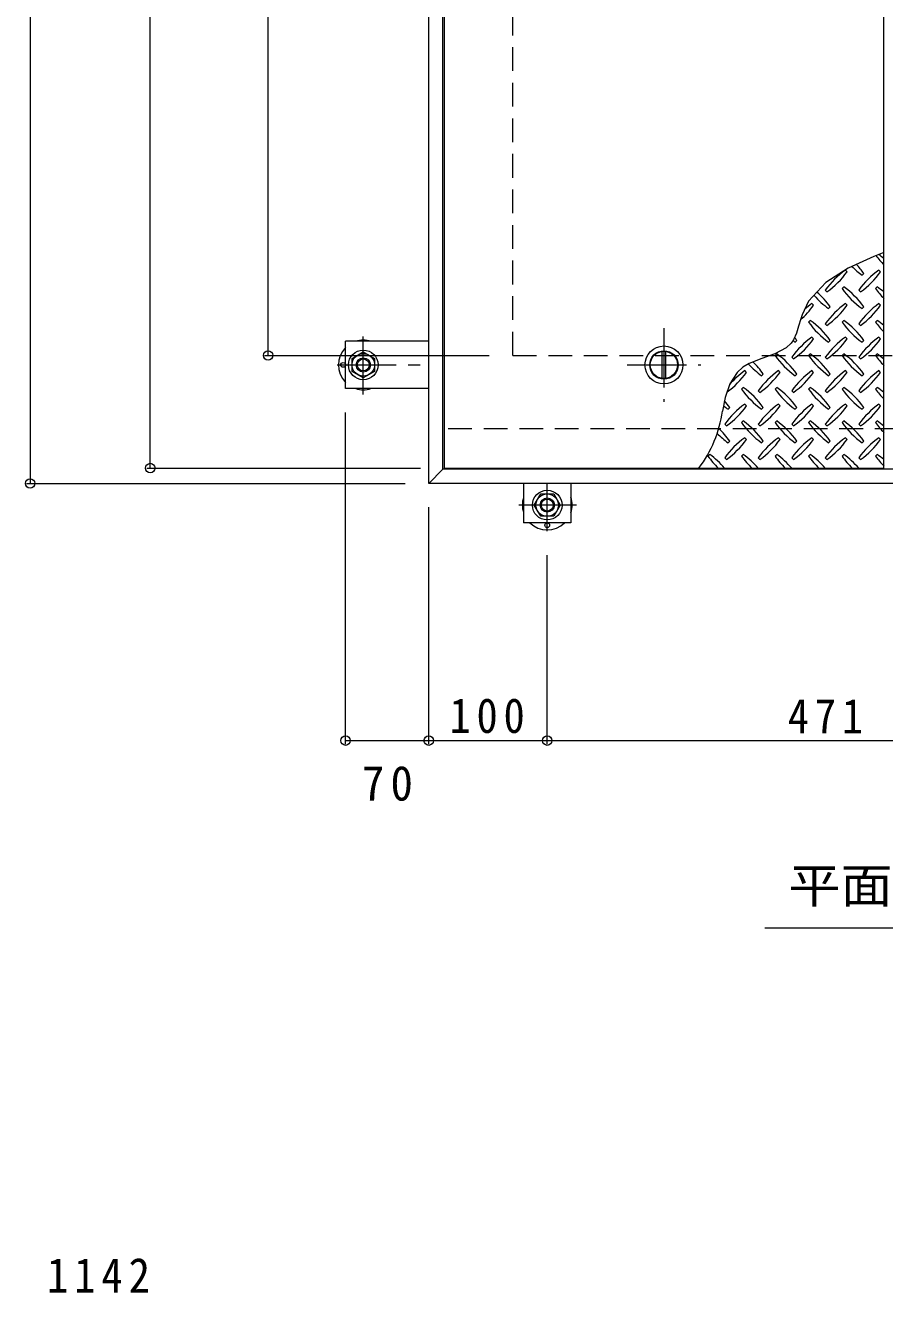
# Model space of a CAD drawing. Units: millimetres on the paper, enlarged 6 times, with parts at other scales. Extents: x -2183 to 2239, y -1648 to 1656.
# Drawn here: x -1980 to -1545, y 243 to 885 of the extents above; entities that cross this region are included whole.
import ezdxf
from ezdxf.enums import TextEntityAlignment as Align

# ---------------------------------------------------------------- set-up
doc = ezdxf.new("R2010")
doc.units = ezdxf.units.MM
doc.header["$LTSCALE"] = 6
doc.header["$PDMODE"] = 32
doc.header["$PDSIZE"] = 4.8
doc.linetypes.add('CHAIN1', pattern=[8, 5, -1, 1, -1])
doc.linetypes.add('DASHED2', pattern=[3, 2, -1])
for name, color, linetype, lineweight in [('0-0_通り芯', 4, 'Continuous', 9), ('0-1_躯体', 2, 'DASHED2', 9), ('0-2_仕上', 3, 'Continuous', 9), ('0-3_建具', 2, 'Continuous', 9), ('0-4_その他', 7, 'Continuous', 9), ('0-9', 134, 'Continuous', 5), ('0-C', 2, 'Continuous', 9), ('0-D', 5, 'Continuous', 5), ('0-E', 3, 'Continuous', 9), ('0-F', 7, 'Continuous', 9), ('D-F', 7, 'Continuous', 9)]:
    doc.layers.add(name, color=color, linetype=linetype, lineweight=lineweight)
doc.styles.add('ＭＳ ゴシック', font='')
doc.styles.get('ＭＳ ゴシック').set_extended_font_data('MS Gothic')

msp = doc.modelspace()

# ---------------------------------------------------------------- linework, layer by layer
at = {"layer": '0-0_通り芯'}
for centre in [(-1819.116, 712.727), (-1715.796, 631.608)]:
    msp.add_circle(centre, 1.2, dxfattribs=at)
for centre, start, end in [((-1808.916, 712.727), 72.24721, 107.75279), ((-1808.916, 712.727), 135.5852, 224.4148), ((-1808.916, 712.727), 252.24721, 287.75279), ((-1715.796, 641.808), 162.24721, 197.75279), ((-1715.796, 641.808), 342.24721, 17.75279), ((-1715.796, 641.808), 225.5852, 314.4148)]:
    msp.add_arc(centre, 12.6, start, end, dxfattribs=at)
at = {"layer": '0-1_躯体'}
for p, q in [((-1733.196, 717.527), (-1733.196, 1317.527)), ((-1733.196, 717.527), (-1133.196, 717.527)), ((-1321.896, 680.327), (-1768.596, 680.327))]:
    msp.add_line(p, q, dxfattribs=at)
at = {"layer": '0-2_仕上'}
msp.add_line((-1545.396, 660.527), (-1545.396, 1374.527), dxfattribs=at)
msp.add_lwpolyline([(-1767.996, 1374.527), (-1767.996, 660.527), (-1545.396, 660.527)], dxfattribs=at)
at = {"layer": '0-3_建具'}
for p, q in [((-1775.796, 652.727), (-1775.796, 1382.327)), ((-1768.596, 659.928), (-1768.596, 1375.127)), ((-1775.796, 652.727), (-1768.596, 659.928)), ((-1097.796, 659.928), (-1768.596, 659.928)), ((-1090.596, 652.727), (-1775.796, 652.727))]:
    msp.add_line(p, q, dxfattribs=at)
at = {"layer": '0-4_その他'}
msp.add_line((-1260.696, 427.581), (-1605.696, 427.581), dxfattribs=at)
at = {"layer": '0-9'}
for p, q in [((-1550.36, 767.678), (-1563.411, 761.705)), ((-1545.396, 769.677), (-1550.36, 767.678)), ((-1563.411, 761.705), (-1574.788, 754.405)), ((-1563.969, 759.9), (-1564.817, 760.748)), ((-1556.332, 758.203), (-1555.484, 759.051)), ((-1546.998, 759.9), (-1547.847, 760.748)), ((-1574.788, 754.405), (-1583.432, 744.94)), ((-1575, 750.566), (-1574.151, 749.717)), ((-1565.666, 752.263), (-1566.514, 751.414)), ((-1558.029, 750.566), (-1557.181, 749.717)), ((-1548.695, 752.263), (-1549.544, 751.414)), ((-1583.432, 744.94), (-1586.777, 738.127)), ((-1586.777, 738.127), (-1587.461, 736.038)), ((-1580.94, 742.929), (-1581.788, 743.778)), ((-1573.303, 741.232), (-1572.454, 742.081)), ((-1563.969, 742.929), (-1564.817, 743.778)), ((-1556.332, 741.232), (-1555.484, 742.081)), ((-1546.998, 742.929), (-1547.847, 743.778)), ((-1588.522, 732.353), (-1589.655, 728.756)), ((-1587.461, 736.038), (-1588.522, 732.353)), ((-1582.637, 735.292), (-1583.485, 734.444)), ((-1575, 733.595), (-1574.151, 732.747)), ((-1565.666, 735.292), (-1566.514, 734.444)), ((-1558.029, 733.595), (-1557.181, 732.747)), ((-1548.695, 735.292), (-1549.544, 734.444)), ((-1591.124, 725.473), (-1592.233, 723.803)), ((-1589.655, 728.756), (-1591.124, 725.473)), ((-1590.273, 724.262), (-1589.425, 725.11)), ((-1580.94, 725.958), (-1581.788, 726.807)), ((-1573.303, 724.262), (-1572.454, 725.11)), ((-1563.969, 725.958), (-1564.817, 726.807)), ((-1556.332, 724.262), (-1555.484, 725.11)), ((-1546.998, 725.958), (-1547.847, 726.807)), ((-1594.801, 721.335), (-1600.559, 718.272)), ((-1592.233, 723.803), (-1594.801, 721.335)), ((-1613.547, 713.422), (-1616.788, 711.526)), ((-1607.141, 715.936), (-1613.547, 713.422)), ((-1600.559, 718.272), (-1607.141, 715.936)), ((-1599.607, 718.322), (-1600.456, 717.473)), ((-1591.97, 716.625), (-1591.122, 715.776)), ((-1582.637, 718.322), (-1583.485, 717.473)), ((-1575, 716.625), (-1574.151, 715.776)), ((-1565.666, 718.322), (-1566.514, 717.473)), ((-1558.029, 716.625), (-1557.181, 715.776)), ((-1548.695, 718.322), (-1549.544, 717.473)), ((-1619.691, 708.898), (-1623.343, 703.126)), ((-1616.788, 711.526), (-1619.691, 708.898)), ((-1614.881, 708.988), (-1615.729, 709.837)), ((-1607.244, 707.291), (-1606.395, 708.139)), ((-1597.91, 708.988), (-1598.759, 709.837)), ((-1590.273, 707.291), (-1589.425, 708.139)), ((-1580.94, 708.988), (-1581.788, 709.837)), ((-1573.303, 707.291), (-1572.454, 708.139)), ((-1563.969, 708.988), (-1564.817, 709.837)), ((-1556.332, 707.291), (-1555.484, 708.139)), ((-1546.998, 708.988), (-1547.847, 709.837)), ((-1623.343, 703.126), (-1625.71, 696.175)), ((-1616.578, 701.351), (-1617.426, 700.503)), ((-1608.941, 699.654), (-1608.092, 698.806)), ((-1599.607, 701.351), (-1600.456, 700.503)), ((-1591.97, 699.654), (-1591.122, 698.806)), ((-1582.637, 701.351), (-1583.485, 700.503)), ((-1575, 699.654), (-1574.151, 698.806)), ((-1565.666, 701.351), (-1566.514, 700.503)), ((-1558.029, 699.654), (-1557.181, 698.806)), ((-1548.695, 701.351), (-1549.544, 700.503)), ((-1625.71, 696.175), (-1627.122, 689.318)), ((-1614.881, 692.017), (-1615.729, 692.866)), ((-1597.91, 692.017), (-1598.759, 692.866)), ((-1580.94, 692.017), (-1581.788, 692.866)), ((-1563.969, 692.017), (-1564.817, 692.866)), ((-1546.998, 692.017), (-1547.847, 692.866)), ((-1624.214, 690.32), (-1623.366, 691.169)), ((-1607.244, 690.32), (-1606.395, 691.169)), ((-1590.273, 690.32), (-1589.425, 691.169)), ((-1573.303, 690.32), (-1572.454, 691.169)), ((-1556.332, 690.32), (-1555.484, 691.169)), ((-1625.912, 682.683), (-1625.063, 681.835)), ((-1616.578, 684.381), (-1617.426, 683.532)), ((-1608.941, 682.683), (-1608.092, 681.835)), ((-1599.607, 684.381), (-1600.456, 683.532)), ((-1591.97, 682.683), (-1591.122, 681.835)), ((-1582.637, 684.381), (-1583.485, 683.532)), ((-1575, 682.683), (-1574.151, 681.835)), ((-1565.666, 684.381), (-1566.514, 683.532)), ((-1558.029, 682.683), (-1557.181, 681.835)), ((-1548.695, 684.381), (-1549.544, 683.532)), ((-1624.214, 673.35), (-1623.366, 674.198)), ((-1614.881, 675.047), (-1615.729, 675.895)), ((-1607.244, 673.35), (-1606.395, 674.198)), ((-1597.91, 675.047), (-1598.759, 675.895)), ((-1590.273, 673.35), (-1589.425, 674.198)), ((-1580.94, 675.047), (-1581.788, 675.895)), ((-1573.303, 673.35), (-1572.454, 674.198)), ((-1563.969, 675.047), (-1564.817, 675.895)), ((-1556.332, 673.35), (-1555.484, 674.198)), ((-1546.998, 675.047), (-1547.847, 675.895)), ((-1633.548, 667.41), (-1634.397, 666.562)), ((-1616.578, 667.41), (-1617.426, 666.562)), ((-1599.607, 667.41), (-1600.456, 666.562)), ((-1582.637, 667.41), (-1583.485, 666.562)), ((-1565.666, 667.41), (-1566.514, 666.562)), ((-1548.695, 667.41), (-1549.544, 666.562)), ((-1625.912, 665.713), (-1625.063, 664.864)), ((-1608.941, 665.713), (-1608.092, 664.864)), ((-1591.97, 665.713), (-1591.122, 664.864)), ((-1575, 665.713), (-1574.151, 664.864)), ((-1558.029, 665.713), (-1557.181, 664.864))]:
    msp.add_line(p, q, dxfattribs=at)
for centre, radius, start, end in [((-1590.91, 733.808), 43.5, 35.47258, 43.25978), ((-1514.118, 793.629), 43.5, 215.94795, 224.0249), ((-1573.939, 733.808), 43.5, 48.99213, 53.25279), ((-1539.574, 725.322), 43.5, 125.47256, 144.5273), ((-1599.395, 785.143), 43.5, 305.47272, 324.5273), ((-1531.088, 793.629), 43.5, 225.57452, 234.5273), ((-1522.603, 725.322), 43.5, 125.47256, 144.5273), ((-1582.424, 785.143), 43.5, 305.47272, 324.5273), ((-1531.088, 776.658), 43.5, 215.47272, 234.5273), ((-1590.91, 716.837), 43.5, 35.47258, 54.5273), ((-1514.118, 776.658), 43.5, 215.47272, 224.0249), ((-1573.939, 716.837), 43.5, 48.99213, 54.5273), ((-1548.059, 776.658), 43.5, 221.35275, 234.5273), ((-1607.88, 716.837), 43.5, 35.47258, 48.77962), ((-1616.366, 768.173), 43.5, 311.38763, 324.5273), ((-1556.544, 708.352), 43.5, 125.47256, 131.59831), ((-1539.574, 708.352), 43.5, 125.47256, 144.5273), ((-1599.395, 768.173), 43.5, 305.47272, 324.5273), ((-1522.603, 708.352), 43.5, 125.47256, 144.5273), ((-1582.424, 768.173), 43.5, 305.47272, 324.5273), ((-1548.059, 759.687), 43.5, 215.47272, 234.5273), ((-1607.88, 699.866), 43.5, 35.47258, 54.5273), ((-1531.088, 759.687), 43.5, 215.47272, 234.5273), ((-1590.91, 699.866), 43.5, 35.47258, 54.5273), ((-1514.118, 759.687), 43.5, 215.47272, 224.0249), ((-1573.939, 699.866), 43.5, 48.99213, 54.5273), ((-1556.544, 691.381), 43.5, 125.47256, 144.5273), ((-1565.03, 759.687), 43.5, 232.70831, 234.5273), ((-1616.366, 751.202), 43.5, 305.47272, 324.5273), ((-1624.851, 699.866), 43.5, 35.47258, 38.03572), ((-1539.574, 691.381), 43.5, 125.47256, 144.5273), ((-1599.395, 751.202), 43.5, 305.47272, 324.5273), ((-1522.603, 691.381), 43.5, 125.47256, 144.5273), ((-1582.424, 751.202), 43.5, 305.47272, 324.5273), ((-1582, 742.717), 43.5, 222.74814, 234.5273), ((-1641.821, 682.896), 43.5, 35.47258, 45.99713), ((-1565.03, 742.717), 43.5, 215.47272, 234.5273), ((-1624.851, 682.896), 43.5, 35.47258, 54.5273), ((-1548.059, 742.717), 43.5, 215.47272, 234.5273), ((-1607.88, 682.896), 43.5, 35.47258, 54.5273), ((-1531.088, 742.717), 43.5, 215.47272, 234.5273), ((-1590.91, 682.896), 43.5, 35.47258, 54.5273), ((-1514.118, 742.717), 43.5, 215.47272, 224.0249), ((-1573.939, 682.896), 43.5, 48.99213, 54.5273), ((-1650.307, 734.232), 43.5, 306.00705, 324.5273), ((-1590.486, 674.41), 43.5, 125.47256, 139.2924), ((-1573.515, 674.41), 43.5, 125.47256, 144.52728), ((-1633.336, 734.232), 43.5, 305.47272, 324.5273), ((-1556.544, 674.41), 43.5, 125.47256, 144.52728), ((-1616.366, 734.232), 43.5, 305.47272, 324.5273), ((-1539.574, 674.41), 43.5, 125.47256, 144.52728), ((-1599.395, 734.232), 43.5, 305.47272, 324.5273), ((-1522.603, 674.41), 43.5, 125.47256, 144.5273), ((-1582.424, 734.232), 43.5, 305.47272, 324.5273), ((-1582, 725.746), 43.5, 215.47272, 234.5273), ((-1641.821, 665.925), 43.5, 35.47258, 54.5273), ((-1565.03, 725.746), 43.5, 215.47272, 234.5273), ((-1624.851, 665.925), 43.5, 35.47258, 54.5273), ((-1548.059, 725.746), 43.5, 215.47272, 234.5273), ((-1607.88, 665.925), 43.5, 35.47258, 54.5273), ((-1531.088, 725.746), 43.5, 215.47272, 234.5273), ((-1590.91, 665.925), 43.5, 35.47258, 54.5273), ((-1514.118, 725.746), 43.5, 215.47272, 224.0249), ((-1573.939, 665.925), 43.5, 48.99213, 54.5273), ((-1658.792, 665.925), 43.5, 35.47258, 41.1628), ((-1590.486, 657.44), 43.5, 125.47256, 144.5273), ((-1573.515, 657.44), 43.5, 125.47256, 144.5273), ((-1556.544, 657.44), 43.5, 125.47256, 144.5273), ((-1539.574, 657.44), 43.5, 125.47256, 144.5273), ((-1522.603, 657.44), 43.5, 125.47256, 144.5273), ((-1687.839, 697.576), 61.276, 322.79805, 352.25462), ((-1598.971, 725.746), 43.5, 230.65677, 234.5273), ((-1650.307, 717.261), 43.5, 305.47272, 324.5273), ((-1633.336, 717.261), 43.5, 305.47272, 324.5273), ((-1616.366, 717.261), 43.5, 305.47272, 324.5273), ((-1599.395, 717.261), 43.5, 305.47272, 324.5273), ((-1582.424, 717.261), 43.5, 305.47272, 324.5273), ((-1658.792, 648.955), 43.5, 35.47258, 46.69856), ((-1582, 708.776), 43.5, 215.47272, 234.5273), ((-1641.821, 648.955), 43.5, 35.47258, 54.5273), ((-1565.03, 708.776), 43.5, 215.47272, 234.5273), ((-1624.851, 648.955), 43.5, 35.47258, 54.5273), ((-1548.059, 708.776), 43.5, 215.47272, 234.5273), ((-1607.88, 648.955), 43.5, 35.47258, 54.5273), ((-1531.088, 708.776), 43.5, 215.47272, 234.5273), ((-1590.91, 648.955), 43.5, 35.47258, 54.5273), ((-1514.118, 708.776), 43.5, 215.47272, 224.0249), ((-1573.939, 648.955), 43.5, 48.99213, 54.5273), ((-1598.971, 708.776), 43.5, 224.94598, 234.5273), ((-1590.486, 640.469), 43.5, 125.47256, 144.5273), ((-1650.307, 700.291), 43.5, 305.47272, 324.5273), ((-1573.515, 640.469), 43.5, 125.47256, 144.5273), ((-1633.336, 700.291), 43.5, 305.47272, 324.5273), ((-1556.544, 640.469), 43.5, 125.47256, 144.5273), ((-1616.366, 700.291), 43.5, 305.47272, 324.5273), ((-1539.574, 640.469), 43.5, 125.47256, 144.5273), ((-1599.395, 700.291), 43.5, 305.47272, 324.5273), ((-1522.603, 640.469), 43.5, 125.47256, 144.5273), ((-1582.424, 700.291), 43.5, 305.47272, 324.5273), ((-1658.792, 631.984), 43.5, 41.00789, 54.5273), ((-1641.821, 631.984), 43.5, 41.00789, 54.5273), ((-1624.851, 631.984), 43.5, 41.00789, 54.5273), ((-1607.88, 631.984), 43.5, 41.00789, 54.5273), ((-1590.91, 631.984), 43.5, 41.00789, 54.5273), ((-1573.939, 631.984), 43.5, 48.99213, 54.5273), ((-1598.971, 691.805), 43.5, 215.47272, 225.97511), ((-1582, 691.805), 43.5, 215.47272, 225.97511), ((-1565.03, 691.805), 43.5, 215.47272, 225.97511), ((-1548.059, 691.805), 43.5, 215.47272, 225.97511), ((-1531.088, 691.805), 43.5, 215.47272, 225.97511), ((-1514.118, 691.805), 43.5, 215.47272, 224.0249)]:
    msp.add_arc(centre, radius, start, end, dxfattribs=at)
at = {"layer": '0-C', "linetype": 'CHAIN1'}
for p, q in [((-1656.696, 731.327), (-1656.696, 694.127)), ((-1675.296, 712.727), (-1638.096, 712.727))]:
    msp.add_line(p, q, dxfattribs=at)
at = {"layer": '0-C'}
for p, q in [((-1657.596, 705.886), (-1657.596, 719.568)), ((-1655.796, 705.886), (-1655.796, 719.568))]:
    msp.add_line(p, q, dxfattribs=at)
for radius in [9.6, 7.2, 6.9]:
    msp.add_circle((-1656.696, 712.727), radius, dxfattribs=at)
at = {"layer": '0-D'}
for points in [[(-1803.216, 709.437), (-1808.916, 706.146), (-1814.616, 709.437), (-1814.616, 716.018), (-1808.916, 719.309), (-1803.216, 716.018)], [(-1712.505, 647.508), (-1709.214, 641.808), (-1712.505, 636.108), (-1719.087, 636.108), (-1722.378, 641.808), (-1719.087, 647.508)]]:
    msp.add_lwpolyline(points, close=True, dxfattribs=at)
for centre, radius in [((-1808.916, 712.727), 7.5), ((-1808.916, 712.727), 5.7), ((-1808.916, 712.727), 3.6), ((-1808.916, 712.727), 3.032), ((-1715.796, 641.808), 7.5), ((-1715.796, 641.808), 5.7), ((-1715.796, 641.808), 3.6), ((-1715.796, 641.808), 3.032)]:
    msp.add_circle(centre, radius, dxfattribs=at)
at = {"layer": '0-E', "linetype": 'CHAIN1'}
for p, q in [((-1808.916, 697.823), (-1808.916, 727.156)), ((-1822.211, 712.727), (-1775.796, 712.727)), ((-1715.796, 628.513), (-1715.796, 652.608)), ((-1700.892, 641.808), (-1730.224, 641.808))]:
    msp.add_line(p, q, dxfattribs=at)
at = {"layer": '0-E'}
for p, q in [((-1817.916, 700.727), (-1817.916, 724.727)), ((-1775.796, 724.727), (-1817.916, 724.727)), ((-1775.796, 700.727), (-1817.916, 700.727)), ((-1727.796, 652.727), (-1727.796, 632.808)), ((-1703.796, 652.727), (-1703.796, 632.808)), ((-1703.796, 632.808), (-1727.796, 632.808))]:
    msp.add_line(p, q, dxfattribs=at)
at = {"layer": '0-F'}
for p, q in [((-1977.638, 1382.327), (-1977.638, 652.727)), ((-1916.771, 660.527), (-1916.771, 1374.527)), ((-1857.101, 717.527), (-1857.101, 1317.527)), ((-1858.901, 717.527), (-1745.196, 717.527)), ((-1817.916, 520.772), (-1817.916, 688.727)), ((-1918.571, 660.527), (-1779.996, 660.527)), ((-1979.438, 652.727), (-1787.796, 652.727)), ((-1775.796, 520.772), (-1775.796, 640.727)), ((-1715.796, 520.772), (-1715.796, 616.513)), ((-1817.916, 522.572), (-1775.796, 522.572)), ((-1775.796, 522.572), (-1715.796, 522.572)), ((-1715.796, 522.572), (-1433.196, 522.572))]:
    msp.add_line(p, q, dxfattribs=at)
for p in [(-1857.101, 717.527), (-1916.771, 660.527), (-1977.638, 652.727), (-1817.916, 522.572), (-1775.796, 522.572), (-1715.796, 522.572)]:
    msp.add_point(p, dxfattribs=at)

# ---------------------------------------------------------------- texts
at = {"layer": '0-4_その他', "color": 2, "style": 'ＭＳ ゴシック', "width": 1.1}
msp.add_text('平面詳細図\u3000Ｓ＝１：１０', height=17.6, dxfattribs=at).set_placement((-1593.696, 435.081), align=Align.BOTTOM_LEFT)
at = {"layer": '0-F', "color": 2, "char_height": 17.6, "attachment_point": 7, "style": 'ＭＳ ゴシック'}
for s, insert in [('\\T1.27;\\W0.9;100', (-1765.296, 526.172)), ('\\T1.27;\\W0.9;471', (-1593.996, 526.172)), ('\\T1.27;\\W0.95;70', (-1809.606, 491.93))]:
    msp.add_mtext(s, dxfattribs=dict(at, insert=insert))
at = {"layer": 'D-F', "color": 2, "insert": (-1969.088, 243.128), "char_height": 17.6, "attachment_point": 7, "style": 'ＭＳ ゴシック'}
msp.add_mtext('\\T1.28;\\W0.9;1142', dxfattribs=at)

doc.saveas('drawing.dxf')
